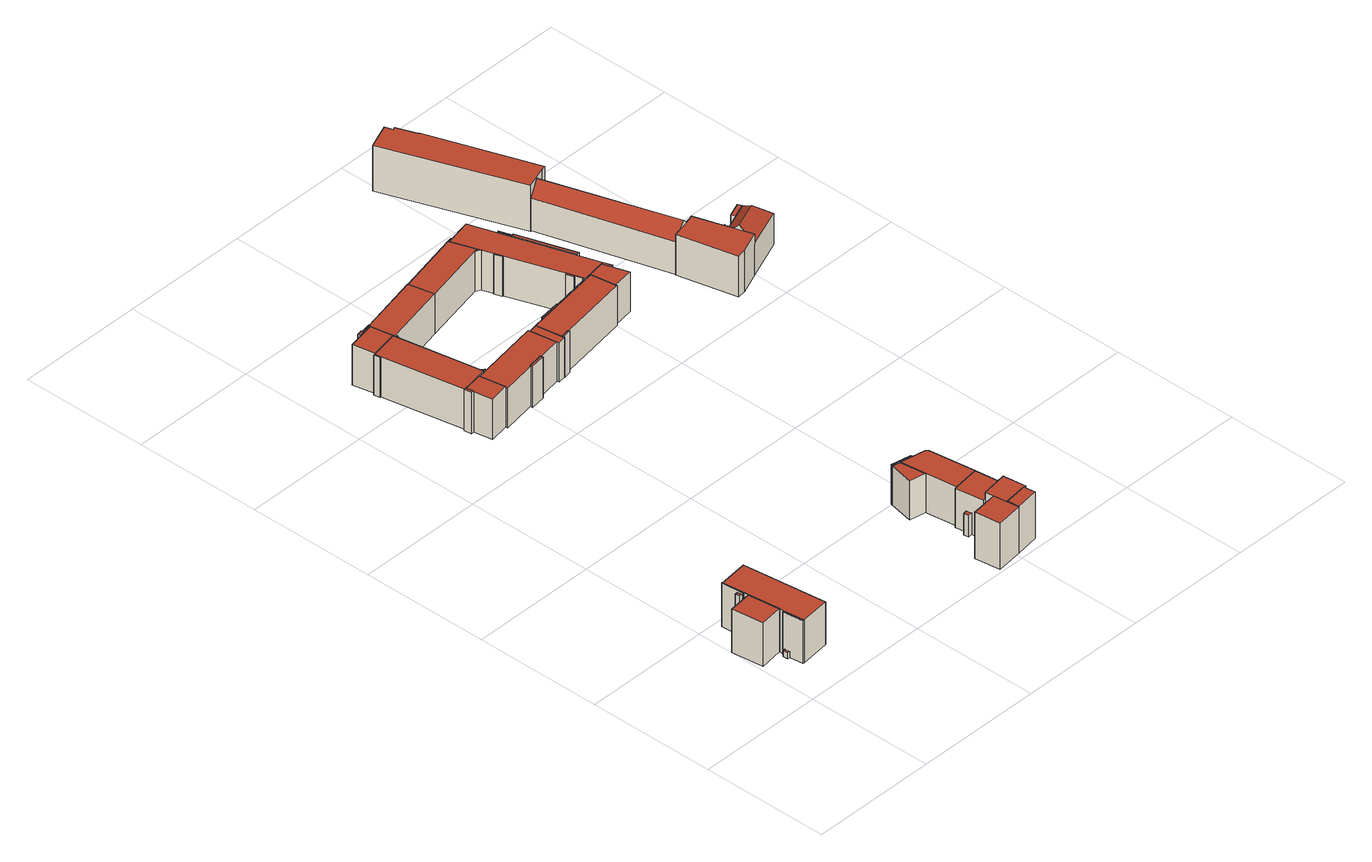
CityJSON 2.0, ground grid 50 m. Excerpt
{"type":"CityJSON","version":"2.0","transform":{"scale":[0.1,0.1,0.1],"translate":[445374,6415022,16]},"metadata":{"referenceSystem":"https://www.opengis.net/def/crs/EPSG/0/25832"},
"CityObjects":{
"building1":{"type":"Building","attributes":{"name":"Chapeaurougeweg","function":"31001_1010"},"children":["building1-1","building1-2","building1-3","building1-4","building1-5","building1-6"]},
"building1-1":{"type":"BuildingPart","attributes":{"roofType":"1000","measuredHeight":17.66,"storeysAboveGround":5},"parents":["building1"],"geometry":[{"type":"Solid","lod":"2","boundaries":[[[[0,1,2,3]],[[4,5,1,0]],[[6,7,5,4]],[[3,2,7,6]],[[4,0,3,6]],[[1,5,7,2]]]],"semantics":{"surfaces":[{"type":"WallSurface"},{"type":"RoofSurface","Flaechenneigung":"90","Flaechenrichtung":"0","Flaechengroesse":"3.62320996449639"},{"type":"GroundSurface"}],"values":[[0,0,0,0,1,2]]}}]},
"building1-2":{"type":"BuildingPart","attributes":{"roofType":"1000","measuredHeight":17.66,"storeysAboveGround":5},"parents":["building1"],"geometry":[{"type":"Solid","lod":"2","boundaries":[[[[8,9,10,11]],[[12,13,9,8]],[[0,1,13,12]],[[11,10,1,0]],[[12,8,11,0]],[[9,13,1,10]]]],"semantics":{"surfaces":[{"type":"WallSurface"},{"type":"RoofSurface","Flaechenneigung":"90","Flaechenrichtung":"0","Flaechengroesse":"387.780463006218"},{"type":"GroundSurface"}],"values":[[0,0,0,0,1,2]]}}]},
"building1-3":{"type":"BuildingPart","attributes":{"roofType":"1000","measuredHeight":17.87,"storeysAboveGround":5},"parents":["building1"],"geometry":[{"type":"Solid","lod":"2","boundaries":[[[[14,15,16,17]],[[18,19,15,14]],[[20,21,19,18]],[[17,16,21,20]],[[18,14,17,20]],[[15,19,21,16]]]],"semantics":{"surfaces":[{"type":"WallSurface"},{"type":"RoofSurface","Flaechenneigung":"90","Flaechenrichtung":"0","Flaechengroesse":"112.503272705776"},{"type":"GroundSurface"}],"values":[[0,0,0,0,1,2]]}}]},
"building1-4":{"type":"BuildingPart","attributes":{"roofType":"1000","measuredHeight":17.31,"storeysAboveGround":5},"parents":["building1"],"geometry":[{"type":"Solid","lod":"2","boundaries":[[[[22,23,24,25]],[[26,27,23,22]],[[28,29,27,26]],[[25,24,29,28]],[[26,22,25,28]],[[23,27,29,24]]]],"semantics":{"surfaces":[{"type":"WallSurface"},{"type":"RoofSurface","Flaechenneigung":"90","Flaechenrichtung":"0","Flaechengroesse":"1.99933698425025"},{"type":"GroundSurface"}],"values":[[0,0,0,0,1,2]]}}]},
"building1-5":{"type":"BuildingPart","attributes":{"roofType":"1000","measuredHeight":2.49,"storeysAboveGround":5},"parents":["building1"],"geometry":[{"type":"Solid","lod":"2","boundaries":[[[[30,31,32,33]],[[34,35,31,30]],[[36,37,35,34]],[[33,32,37,36]],[[34,30,33,36]],[[31,35,37,32]]]],"semantics":{"surfaces":[{"type":"WallSurface"},{"type":"RoofSurface","Flaechenneigung":"90","Flaechenrichtung":"0","Flaechengroesse":"1.88237200057318"},{"type":"GroundSurface"}],"values":[[0,0,0,0,1,2]]}}]},
"building1-6":{"type":"BuildingPart","attributes":{"roofType":"1000","measuredHeight":17.87,"storeysAboveGround":5},"parents":["building1"],"geometry":[{"type":"Solid","lod":"2","boundaries":[[[[38,39,10,40]],[[17,16,39,38]],[[41,42,16,17]],[[43,44,42,41]],[[45,46,44,43]],[[40,10,46,45]],[[43,41,17,38,40,45]],[[39,16,42,44,46,10]]]],"semantics":{"surfaces":[{"type":"WallSurface"},{"type":"RoofSurface","Flaechenneigung":"90","Flaechenrichtung":"0","Flaechengroesse":"6.65304072617816"},{"type":"GroundSurface"}],"values":[[0,0,0,0,0,0,1,2]]}}]},
"building2":{"type":"Building","attributes":{"name":"Poelsweg","function":"31001_1010"},"children":["building2-1","building2-2","building2-3","building2-4","building2-5","building2-6","building2-7","building2-8","building2-9","building2-10","building2-11","building2-12"]},
"building2-1":{"type":"BuildingPart","attributes":{"roofType":"1000","measuredHeight":16.5,"storeysAboveGround":5},"parents":["building2"],"geometry":[{"type":"Solid","lod":"2","boundaries":[[[[47,48,49,50]],[[51,52,48,47]],[[53,54,52,51]],[[50,49,54,53]],[[51,47,50,53]],[[48,52,54,49]]]],"semantics":{"surfaces":[{"type":"WallSurface"},{"type":"RoofSurface","Flaechenneigung":"90","Flaechenrichtung":"0","Flaechengroesse":"397.695565464941"},{"type":"GroundSurface"}],"values":[[0,0,0,0,1,2]]}}]},
"building2-2":{"type":"BuildingPart","attributes":{"roofType":"1000","measuredHeight":16.5,"storeysAboveGround":5},"parents":["building2"],"geometry":[{"type":"Solid","lod":"2","boundaries":[[[[55,56,57,58]],[[51,52,56,55]],[[58,57,52,51]],[[55,58,51]],[[56,52,57]]]],"semantics":{"surfaces":[{"type":"WallSurface"},{"type":"RoofSurface","Flaechenneigung":"90","Flaechenrichtung":"0","Flaechengroesse":"0.599544027850423"},{"type":"GroundSurface"}],"values":[[0,0,0,1,2]]}}]},
"building2-3":{"type":"BuildingPart","attributes":{"roofType":"1000","measuredHeight":16.57,"storeysAboveGround":5},"parents":["building2"],"geometry":[{"type":"Solid","lod":"2","boundaries":[[[[59,60,61,62]],[[63,64,60,59]],[[65,48,64,63]],[[62,61,48,65]],[[63,59,62,65]],[[60,64,48,61]]]],"semantics":{"surfaces":[{"type":"WallSurface"},{"type":"RoofSurface","Flaechenneigung":"90","Flaechenrichtung":"0","Flaechengroesse":"97.2133291788654"},{"type":"GroundSurface"}],"values":[[0,0,0,0,1,2]]}}]},
"building2-4":{"type":"BuildingPart","attributes":{"roofType":"1000","measuredHeight":16.52,"storeysAboveGround":5},"parents":["building2"],"geometry":[{"type":"Solid","lod":"2","boundaries":[[[[66,67,68,69]],[[70,71,67,66]],[[72,73,71,70]],[[69,68,73,72]],[[70,66,69,72]],[[67,71,73,68]]]],"semantics":{"surfaces":[{"type":"WallSurface"},{"type":"RoofSurface","Flaechenneigung":"90","Flaechenrichtung":"0","Flaechengroesse":"259.971395811782"},{"type":"GroundSurface"}],"values":[[0,0,0,0,1,2]]}}]},
"building2-5":{"type":"BuildingPart","attributes":{"roofType":"1000","measuredHeight":16.52,"storeysAboveGround":5},"parents":["building2"],"geometry":[{"type":"Solid","lod":"2","boundaries":[[[[74,75,76,77]],[[72,73,75,74]],[[77,76,73,72]],[[74,77,72]],[[75,73,76]]]],"semantics":{"surfaces":[{"type":"WallSurface"},{"type":"RoofSurface","Flaechenneigung":"90","Flaechenrichtung":"0","Flaechengroesse":"0.631234725603207"},{"type":"GroundSurface"}],"values":[[0,0,0,1,2]]}}]},
"building2-6":{"type":"BuildingPart","attributes":{"roofType":"1000","measuredHeight":16.5,"storeysAboveGround":5},"parents":["building2"],"geometry":[{"type":"Solid","lod":"2","boundaries":[[[[78,79,80,81]],[[82,83,79,78]],[[50,49,83,82]],[[81,80,49,50]],[[82,78,81,50]],[[79,83,49,80]]]],"semantics":{"surfaces":[{"type":"WallSurface"},{"type":"RoofSurface","Flaechenneigung":"90","Flaechenrichtung":"0","Flaechengroesse":"1.00753275482895"},{"type":"GroundSurface"}],"values":[[0,0,0,0,1,2]]}}]},
"building2-7":{"type":"BuildingPart","attributes":{"roofType":"1000","measuredHeight":16.31,"storeysAboveGround":5},"parents":["building2"],"geometry":[{"type":"Solid","lod":"2","boundaries":[[[[84,85,86,87]],[[88,89,85,84]],[[90,91,89,88]],[[87,86,91,90]],[[88,84,87,90]],[[85,89,91,86]]]],"semantics":{"surfaces":[{"type":"WallSurface"},{"type":"RoofSurface","Flaechenneigung":"90","Flaechenrichtung":"0","Flaechengroesse":"321.643618299776"},{"type":"GroundSurface"}],"values":[[0,0,0,0,1,2]]}}]},
"building2-8":{"type":"BuildingPart","attributes":{"roofType":"1000","measuredHeight":16.62,"storeysAboveGround":5},"parents":["building2"],"geometry":[{"type":"Solid","lod":"2","boundaries":[[[[92,93,94,95]],[[96,97,93,92]],[[98,91,97,96]],[[95,94,91,98]],[[96,92,95,98]],[[93,97,91,94]]]],"semantics":{"surfaces":[{"type":"WallSurface"},{"type":"RoofSurface","Flaechenneigung":"90","Flaechenrichtung":"0","Flaechengroesse":"80.7828076486189"},{"type":"GroundSurface"}],"values":[[0,0,0,0,1,2]]}}]},
"building2-9":{"type":"BuildingPart","attributes":{"roofType":"1000","measuredHeight":16.91,"storeysAboveGround":5},"parents":["building2"],"geometry":[{"type":"Solid","lod":"2","boundaries":[[[[99,100,101,102]],[[103,104,100,99]],[[105,97,104,103]],[[102,101,97,105]],[[103,99,102,105]],[[100,104,97,101]]]],"semantics":{"surfaces":[{"type":"WallSurface"},{"type":"RoofSurface","Flaechenneigung":"90","Flaechenrichtung":"0","Flaechengroesse":"2.96195805170829"},{"type":"GroundSurface"}],"values":[[0,0,0,0,1,2]]}}]},
"building2-10":{"type":"BuildingPart","attributes":{"roofType":"1000","measuredHeight":16.3,"storeysAboveGround":5},"parents":["building2"],"geometry":[{"type":"Solid","lod":"2","boundaries":[[[[106,107,108,109]],[[110,111,107,106]],[[112,113,111,110]],[[109,108,113,112]],[[110,106,109,112]],[[107,111,113,108]]]],"semantics":{"surfaces":[{"type":"WallSurface"},{"type":"RoofSurface","Flaechenneigung":"90","Flaechenrichtung":"0","Flaechengroesse":"37.497187895238"},{"type":"GroundSurface"}],"values":[[0,0,0,0,1,2]]}}]},
"building2-11":{"type":"BuildingPart","attributes":{"roofType":"1000","measuredHeight":16.82,"storeysAboveGround":5},"parents":["building2"],"geometry":[{"type":"Solid","lod":"2","boundaries":[[[[114,115,116,117]],[[118,119,115,114]],[[120,121,119,118]],[[117,116,121,120]],[[118,114,117,120]],[[115,119,121,116]]]],"semantics":{"surfaces":[{"type":"WallSurface"},{"type":"RoofSurface","Flaechenneigung":"90","Flaechenrichtung":"0","Flaechengroesse":"5.90901698502336"},{"type":"GroundSurface"}],"values":[[0,0,0,0,1,2]]}}]},
"building2-12":{"type":"BuildingPart","attributes":{"roofType":"1000","measuredHeight":16.83,"storeysAboveGround":5},"parents":["building2"],"geometry":[{"type":"Solid","lod":"2","boundaries":[[[[122,123,124,125]],[[126,127,123,122]],[[128,68,127,126]],[[129,64,68,128]],[[130,131,64,129]],[[125,124,131,130]],[[129,128,126,122,125,130]],[[123,127,68,64,131,124]]]],"semantics":{"surfaces":[{"type":"WallSurface"},{"type":"RoofSurface","Flaechenneigung":"90","Flaechenrichtung":"0","Flaechengroesse":"4.52015773280588"},{"type":"GroundSurface"}],"values":[[0,0,0,0,0,0,1,2]]}}]},
"building3":{"type":"Building","attributes":{"name":"Curtiusweg","function":"31001_1010"},"children":["building3-1","building3-2","building3-3","building3-4","building3-5","building3-6","building3-7","building3-8"]},
"building3-1":{"type":"BuildingPart","attributes":{"roofType":"1000","measuredHeight":16.09,"storeysAboveGround":6},"parents":["building3"],"geometry":[{"type":"Solid","lod":"2","boundaries":[[[[132,133,134,135]],[[136,137,133,132]],[[138,139,137,136]],[[135,134,139,138]],[[136,132,135,138]],[[133,137,139,134]]]],"semantics":{"surfaces":[{"type":"WallSurface"},{"type":"RoofSurface","Flaechenneigung":"90","Flaechenrichtung":"0","Flaechengroesse":"126.613383832183"},{"type":"GroundSurface"}],"values":[[0,0,0,0,1,2]]}}]},
"building3-2":{"type":"BuildingPart","attributes":{"roofType":"1000","measuredHeight":16.15,"storeysAboveGround":6},"parents":["building3"],"geometry":[{"type":"Solid","lod":"2","boundaries":[[[[140,141,142,143]],[[144,145,141,140]],[[146,147,145,144]],[[148,149,147,146]],[[150,151,149,148]],[[152,153,151,150]],[[154,155,153,152]],[[156,157,155,154]],[[158,133,157,156]],[[143,142,133,158]],[[156,154,152,150,148,146,144,140,143,158]],[[141,145,147,149,151,153,155,157,133,142]]]],"semantics":{"surfaces":[{"type":"WallSurface"},{"type":"RoofSurface","Flaechenneigung":"90","Flaechenrichtung":"0","Flaechengroesse":"215.221798084933"},{"type":"GroundSurface"}],"values":[[0,0,0,0,0,0,0,0,0,0,1,2]]}}]},
"building3-3":{"type":"BuildingPart","attributes":{"roofType":"1000","measuredHeight":18.97,"storeysAboveGround":6},"parents":["building3"],"geometry":[{"type":"Solid","lod":"2","boundaries":[[[[159,160,137,161]],[[162,163,160,159]],[[164,165,163,162]],[[161,137,165,164]],[[162,159,161,164]],[[160,163,165,137]]]],"semantics":{"surfaces":[{"type":"WallSurface"},{"type":"RoofSurface","Flaechenneigung":"90","Flaechenrichtung":"0","Flaechengroesse":"91.250355590804"},{"type":"GroundSurface"}],"values":[[0,0,0,0,1,2]]}}]},
"building3-4":{"type":"BuildingPart","attributes":{"roofType":"1000","measuredHeight":19.22,"storeysAboveGround":6},"parents":["building3"],"geometry":[{"type":"Solid","lod":"2","boundaries":[[[[166,167,168,169]],[[170,171,167,166]],[[172,163,171,170]],[[169,168,163,172]],[[170,166,169,172]],[[167,171,163,168]]]],"semantics":{"surfaces":[{"type":"WallSurface"},{"type":"RoofSurface","Flaechenneigung":"90","Flaechenrichtung":"0","Flaechengroesse":"42.1883689280168"},{"type":"GroundSurface"}],"values":[[0,0,0,0,1,2]]}}]},
"building3-5":{"type":"BuildingPart","attributes":{"roofType":"1000","measuredHeight":19.05,"storeysAboveGround":6},"parents":["building3"],"geometry":[{"type":"Solid","lod":"2","boundaries":[[[[173,174,171,175]],[[176,177,174,173]],[[178,179,177,176]],[[175,171,179,178]],[[176,173,175,178]],[[174,177,179,171]]]],"semantics":{"surfaces":[{"type":"WallSurface"},{"type":"RoofSurface","Flaechenneigung":"90","Flaechenrichtung":"0","Flaechengroesse":"106.503516056005"},{"type":"GroundSurface"}],"values":[[0,0,0,0,1,2]]}}]},
"building3-6":{"type":"BuildingPart","attributes":{"roofType":"1000","measuredHeight":16.07,"storeysAboveGround":6},"parents":["building3"],"geometry":[{"type":"Solid","lod":"2","boundaries":[[[[180,181,182,183]],[[184,185,181,180]],[[186,141,185,184]],[[183,182,141,186]],[[184,180,183,186]],[[181,185,141,182]]]],"semantics":{"surfaces":[{"type":"WallSurface"},{"type":"RoofSurface","Flaechenneigung":"90","Flaechenrichtung":"0","Flaechengroesse":"45.8678273676214"},{"type":"GroundSurface"}],"values":[[0,0,0,0,1,2]]}}]},
"building3-7":{"type":"BuildingPart","attributes":{"roofType":"1000","measuredHeight":16.34,"storeysAboveGround":6},"parents":["building3"],"geometry":[{"type":"Solid","lod":"2","boundaries":[[[[187,188,185,189]],[[190,191,188,187]],[[192,193,191,190]],[[189,185,193,192]],[[190,187,189,192]],[[188,191,193,185]]]],"semantics":{"surfaces":[{"type":"WallSurface"},{"type":"RoofSurface","Flaechenneigung":"90","Flaechenrichtung":"0","Flaechengroesse":"4.21511968676518"},{"type":"GroundSurface"}],"values":[[0,0,0,0,1,2]]}}]},
"building3-8":{"type":"BuildingPart","attributes":{"roofType":"1000","measuredHeight":8.87,"storeysAboveGround":6},"parents":["building3"],"geometry":[{"type":"Solid","lod":"2","boundaries":[[[[194,195,196,197]],[[198,199,195,194]],[[200,201,199,198]],[[197,196,201,200]],[[198,194,197,200]],[[195,199,201,196]]]],"semantics":{"surfaces":[{"type":"WallSurface"},{"type":"RoofSurface","Flaechenneigung":"90","Flaechenrichtung":"0","Flaechengroesse":"3.36822740690749"},{"type":"GroundSurface"}],"values":[[0,0,0,0,1,2]]}}]},
"building4":{"type":"Building","attributes":{"name":"Perthesweg","function":"31001_1010"},"children":["building4-1","building4-2","building4-3","building4-4","building4-5","building4-6","building4-7","building4-8","building4-9","building4-10","building4-11","building4-12"]},
"building4-1":{"type":"BuildingPart","attributes":{"roofType":"1000","measuredHeight":16.53,"storeysAboveGround":5},"parents":["building4"],"geometry":[{"type":"Solid","lod":"2","boundaries":[[[[202,203,204,205]],[[206,207,203,202]],[[208,209,207,206]],[[205,204,209,208]],[[206,202,205,208]],[[203,207,209,204]]]],"semantics":{"surfaces":[{"type":"WallSurface"},{"type":"RoofSurface","Flaechenneigung":"90","Flaechenrichtung":"0","Flaechengroesse":"74.6945234623502"},{"type":"GroundSurface"}],"values":[[0,0,0,0,1,2]]}}]},
"building4-2":{"type":"BuildingPart","attributes":{"roofType":"1000","measuredHeight":16.46,"storeysAboveGround":5},"parents":["building4"],"geometry":[{"type":"Solid","lod":"2","boundaries":[[[[210,211,212,213]],[[214,215,211,210]],[[216,217,215,214]],[[213,212,217,216]],[[214,210,213,216]],[[211,215,217,212]]]],"semantics":{"surfaces":[{"type":"WallSurface"},{"type":"RoofSurface","Flaechenneigung":"90","Flaechenrichtung":"0","Flaechengroesse":"330.65900693558"},{"type":"GroundSurface"}],"values":[[0,0,0,0,1,2]]}}]},
"building4-3":{"type":"BuildingPart","attributes":{"roofType":"1000","measuredHeight":16.53,"storeysAboveGround":5},"parents":["building4"],"geometry":[{"type":"Solid","lod":"2","boundaries":[[[[218,219,209,208]],[[220,221,219,218]],[[222,223,221,220]],[[208,209,223,222]],[[220,218,208,222]],[[219,221,223,209]]]],"semantics":{"surfaces":[{"type":"WallSurface"},{"type":"RoofSurface","Flaechenneigung":"90","Flaechenrichtung":"0","Flaechengroesse":"3.21907242548013"},{"type":"GroundSurface"}],"values":[[0,0,0,0,1,2]]}}]},
"building4-4":{"type":"BuildingPart","attributes":{"roofType":"1000","measuredHeight":16.44,"storeysAboveGround":5},"parents":["building4"],"geometry":[{"type":"Solid","lod":"2","boundaries":[[[[224,225,226,227]],[[228,229,225,224]],[[230,231,229,228]],[[227,226,231,230]],[[228,224,227,230]],[[225,229,231,226]]]],"semantics":{"surfaces":[{"type":"WallSurface"},{"type":"RoofSurface","Flaechenneigung":"90","Flaechenrichtung":"0","Flaechengroesse":"0.674869334626637"},{"type":"GroundSurface"}],"values":[[0,0,0,0,1,2]]}}]},
"building4-5":{"type":"BuildingPart","attributes":{"roofType":"1000","measuredHeight":16.44,"storeysAboveGround":5},"parents":["building4"],"geometry":[{"type":"Solid","lod":"2","boundaries":[[[[218,219,232,233]],[[234,235,219,218]],[[230,231,235,234]],[[233,232,231,230]],[[234,218,233,230]],[[219,235,231,232]]]],"semantics":{"surfaces":[{"type":"WallSurface"},{"type":"RoofSurface","Flaechenneigung":"90","Flaechenrichtung":"0","Flaechengroesse":"497.640284187444"},{"type":"GroundSurface"}],"values":[[0,0,0,0,1,2]]}}]},
"building4-6":{"type":"BuildingPart","attributes":{"roofType":"1000","measuredHeight":16.48,"storeysAboveGround":5},"parents":["building4"],"geometry":[{"type":"Solid","lod":"2","boundaries":[[[[236,237,238,239]],[[240,241,237,236]],[[239,238,241,240]],[[236,239,240]],[[237,241,238]]]],"semantics":{"surfaces":[{"type":"WallSurface"},{"type":"RoofSurface","Flaechenneigung":"90","Flaechenrichtung":"0","Flaechengroesse":"1.24737068270884"},{"type":"GroundSurface"}],"values":[[0,0,0,1,2]]}}]},
"building4-7":{"type":"BuildingPart","attributes":{"roofType":"1000","measuredHeight":16.48,"storeysAboveGround":5},"parents":["building4"],"geometry":[{"type":"Solid","lod":"2","boundaries":[[[[242,243,244,245]],[[227,226,243,242]],[[240,241,226,227]],[[245,244,241,240]],[[227,242,245,240]],[[243,226,241,244]]]],"semantics":{"surfaces":[{"type":"WallSurface"},{"type":"RoofSurface","Flaechenneigung":"90","Flaechenrichtung":"0","Flaechengroesse":"271.246586652375"},{"type":"GroundSurface"}],"values":[[0,0,0,0,1,2]]}}]},
"building4-8":{"type":"BuildingPart","attributes":{"roofType":"1000","measuredHeight":16.94,"storeysAboveGround":5},"parents":["building4"],"geometry":[{"type":"Solid","lod":"2","boundaries":[[[[246,247,248,249]],[[250,251,247,246]],[[252,211,251,250]],[[249,248,211,252]],[[250,246,249,252]],[[247,251,211,248]]]],"semantics":{"surfaces":[{"type":"WallSurface"},{"type":"RoofSurface","Flaechenneigung":"90","Flaechenrichtung":"0","Flaechengroesse":"2.45254048032864"},{"type":"GroundSurface"}],"values":[[0,0,0,0,1,2]]}}]},
"building4-9":{"type":"BuildingPart","attributes":{"roofType":"1000","measuredHeight":16.44,"storeysAboveGround":5},"parents":["building4"],"geometry":[{"type":"Solid","lod":"2","boundaries":[[[[253,254,255,256]],[[257,258,254,253]],[[259,260,258,257]],[[256,255,260,259]],[[257,253,256,259]],[[254,258,260,255]]]],"semantics":{"surfaces":[{"type":"WallSurface"},{"type":"RoofSurface","Flaechenneigung":"90","Flaechenrichtung":"0","Flaechengroesse":"1.23793603451526"},{"type":"GroundSurface"}],"values":[[0,0,0,0,1,2]]}}]},
"building4-10":{"type":"BuildingPart","attributes":{"roofType":"1000","measuredHeight":16.81,"storeysAboveGround":5},"parents":["building4"],"geometry":[{"type":"Solid","lod":"2","boundaries":[[[[261,262,263,264]],[[265,266,262,261]],[[267,268,266,265]],[[264,263,268,267]],[[265,261,264,267]],[[262,266,268,263]]]],"semantics":{"surfaces":[{"type":"WallSurface"},{"type":"RoofSurface","Flaechenneigung":"90","Flaechenrichtung":"0","Flaechengroesse":"2.38659294349997"},{"type":"GroundSurface"}],"values":[[0,0,0,0,1,2]]}}]},
"building4-11":{"type":"BuildingPart","attributes":{"roofType":"1000","measuredHeight":16.81,"storeysAboveGround":5},"parents":["building4"],"geometry":[{"type":"Solid","lod":"2","boundaries":[[[[269,270,271,272]],[[273,274,270,269]],[[267,268,274,273]],[[272,271,268,267]],[[273,269,272,267]],[[270,274,268,271]]]],"semantics":{"surfaces":[{"type":"WallSurface"},{"type":"RoofSurface","Flaechenneigung":"90","Flaechenrichtung":"0","Flaechengroesse":"25.2714565336725"},{"type":"GroundSurface"}],"values":[[0,0,0,0,1,2]]}}]},
"building4-12":{"type":"BuildingPart","attributes":{"roofType":"1000","measuredHeight":16.44,"storeysAboveGround":5},"parents":["building4"],"geometry":[{"type":"Solid","lod":"2","boundaries":[[[[275,276,277,278]],[[279,280,276,275]],[[234,235,280,279]],[[206,207,235,234]],[[216,217,207,206]],[[281,282,217,216]],[[283,284,282,281]],[[285,286,284,283]],[[287,288,286,285]],[[289,290,288,287]],[[291,292,290,289]],[[293,294,292,291]],[[278,277,294,293]],[[291,289,287,285,283,281,216,206,234,279,275,278,293]],[[276,280,235,207,217,282,284,286,288,290,292,294,277]]]],"semantics":{"surfaces":[{"type":"WallSurface"},{"type":"RoofSurface","Flaechenneigung":"90","Flaechenrichtung":"0","Flaechengroesse":"15.2672898527864"},{"type":"GroundSurface"}],"values":[[0,0,0,0,0,0,0,0,0,0,0,0,0,1,2]]}}]},
"building5":{"type":"Building","attributes":{"name":"Perthesweg","function":"31001_1010","yearOfConstruction":1978,"roofType":"1000","measuredHeight":18.87,"storeysAboveGround":4},"geometry":[{"type":"Solid","lod":"2","boundaries":[[[[295,296,297,298]],[[299,300,296,295]],[[301,302,300,299]],[[303,304,302,301]],[[305,306,304,303]],[[307,308,306,305]],[[309,310,308,307]],[[311,312,310,309]],[[298,297,312,311]],[[309,307,305,303,301,299,295,298,311]],[[296,300,302,304,306,308,310,312,297]]]],"semantics":{"surfaces":[{"type":"WallSurface"},{"type":"RoofSurface","Flaechenneigung":"90","Flaechenrichtung":"0","Flaechengroesse":"630.831785469719"},{"type":"GroundSurface"}],"values":[[0,0,0,0,0,0,0,0,0,1,2]]}}]},
"building6":{"type":"Building","attributes":{"name":"Perthesweg","function":"31001_1010","yearOfConstruction":1978,"roofType":"3100","measuredHeight":18.65,"storeysAboveGround":4},"geometry":[{"type":"Solid","lod":"2","boundaries":[[[[313,314,315,316]],[[317,318,314,313]],[[319,320,318,317]],[[316,315,320,319]],[[313,321,317]],[[319,322,316]],[[316,322,321,313]],[[317,321,322,319]],[[314,318,320,315]]]],"semantics":{"surfaces":[{"type":"WallSurface"},{"type":"RoofSurface","Flaechenneigung":"43.777774275732","Flaechenrichtung":"71.9690752578709","Flaechengroesse":"376.809977538389"},{"type":"RoofSurface","Flaechenneigung":"43.7883427165027","Flaechenrichtung":"252.893153561958","Flaechengroesse":"373.73741650345"},{"type":"GroundSurface"}],"values":[[0,0,0,0,0,0,1,2,3]]}}]},
"building7":{"type":"Building","attributes":{"name":"Perthesweg","function":"31001_1010"},"children":["building7-1","building7-2","building7-3"]},
"building7-1":{"type":"BuildingPart","attributes":{"roofType":"1000","measuredHeight":13.1,"storeysAboveGround":4},"parents":["building7"],"geometry":[{"type":"Solid","lod":"2","boundaries":[[[[323,324,325,326]],[[327,328,324,323]],[[329,330,328,327]],[[326,325,330,329]],[[327,323,326,329]],[[324,328,330,325]]]],"semantics":{"surfaces":[{"type":"WallSurface"},{"type":"RoofSurface","Flaechenneigung":"90","Flaechenrichtung":"0","Flaechengroesse":"10.3054948026121"},{"type":"GroundSurface"}],"values":[[0,0,0,0,1,2]]}}]},
"building7-2":{"type":"BuildingPart","attributes":{"roofType":"5000","measuredHeight":18.78,"storeysAboveGround":4},"parents":["building7"],"geometry":[{"type":"Solid","lod":"2","boundaries":[[[[331,328,332,333]],[[334,335,328,331]],[[336,337,335,334]],[[333,332,337,336]],[[331,338,334]],[[336,339,333]],[[333,339,338,331]],[[334,338,339,336]],[[328,335,337,332]]]],"semantics":{"surfaces":[{"type":"WallSurface"},{"type":"RoofSurface","Flaechenneigung":"42.9868682300342","Flaechenrichtung":"68.7057515993088","Flaechengroesse":"44.4693205970902"},{"type":"RoofSurface","Flaechenneigung":"42.4803741235223","Flaechenrichtung":"338.80962443814","Flaechengroesse":"110.046651460906"},{"type":"RoofSurface","Flaechenneigung":"42.4804958109967","Flaechenrichtung":"158.813564360699","Flaechengroesse":"112.210987303517"},{"type":"GroundSurface"}],"values":[[0,0,0,0,1,0,2,3,4]]}}]},
"building7-3":{"type":"BuildingPart","attributes":{"roofType":"1000","measuredHeight":16.87,"storeysAboveGround":4},"parents":["building7"],"geometry":[{"type":"Solid","lod":"2","boundaries":[[[[340,341,342,343]],[[344,345,341,340]],[[346,347,345,344]],[[348,349,347,346]],[[350,332,349,348]],[[351,337,332,350]],[[352,353,337,351]],[[343,342,353,352]],[[351,350,348,346,344,340,343,352]],[[341,345,347,349,332,337,353,342]]]],"semantics":{"surfaces":[{"type":"WallSurface"},{"type":"RoofSurface","Flaechenneigung":"90","Flaechenrichtung":"0","Flaechengroesse":"272.237623993581"},{"type":"GroundSurface"}],"values":[[0,0,0,0,0,0,0,0,1,2]]}}]}
},
"vertices":[
[123,150,182],[123,150,6],[113,232,6],[113,232,182],[119,150,182],[119,150,6],[108,231,182],[108,231,6],
[201,490,182],[201,490,6],[83,476,6],[83,476,182],[240,164,182],[240,164,6],
[19,236,185],[19,236,6],[109,247,6],[109,247,185],[4,359,185],[4,359,6],[94,370,185],[94,370,6],
[77,391,179],[77,391,6],[88,392,6],[88,392,179],[75,409,179],[75,409,6],[85,410,179],[85,410,6],
[102,203,31],[102,203,6],[112,204,6],[112,204,31],[100,222,31],[100,222,6],[109,223,31],[109,223,6],
[111,247,185],[111,247,6],[83,476,185],[92,387,185],[92,387,6],[88,387,185],[88,387,6],[81,475,185],[81,475,6],
[318,2142,173],[318,2142,8],[205,2120,8],[205,2120,173],[382,1803,173],[382,1803,8],[270,1780,173],[270,1780,8],
[392,1805,173],[392,1805,8],[380,1814,8],[380,1814,173],
[193,2207,174],[193,2207,8],[210,2121,8],[210,2121,174],[302,2229,174],[302,2229,8],[318,2142,174],
[547,2289,174],[547,2289,8],[301,2235,8],[301,2235,174],[569,2190,174],[569,2190,8],[320,2134,174],[320,2134,8],
[322,2119,174],[322,2119,8],[328,2136,8],[328,2136,174],
[205,2096,173],[205,2096,8],[209,2097,8],[209,2097,173],[201,2119,173],[201,2119,8],
[655,1732,171],[655,1732,8],[637,1842,8],[637,1842,171],[370,1685,171],[370,1685,8],[351,1794,171],[351,1794,8],
[291,1679,175],[291,1679,8],[368,1693,8],[368,1693,175],[273,1781,175],[273,1781,8],[351,1794,175],
[268,1749,178],[268,1749,8],[278,1751,8],[278,1751,178],[263,1779,178],[263,1779,8],[273,1781,178],
[672,1840,171],[672,1840,8],[639,1835,8],[639,1835,171],[689,1729,171],[689,1729,8],[657,1724,171],[657,1724,8],
[561,1706,177],[561,1706,8],[559,1716,8],[559,1716,177],[503,1697,177],[503,1697,8],[502,1707,177],[502,1707,8],
[262,2232,177],[262,2232,8],[240,2227,8],[240,2227,177],[263,2227,177],[263,2227,8],[301,2235,177],[302,2229,177],[243,2217,177],[243,2217,8],
[1082,282,170],[1082,282,9],[970,267,9],[970,267,170],[1097,171,170],[1097,171,9],[986,156,170],[986,156,9],
[949,490,171],[949,490,9],[979,268,9],[979,268,171],[1046,472,171],[1046,472,9],[1049,471,171],[1049,471,9],[1052,469,171],[1052,469,9],[1054,466,171],[1054,466,9],[1056,464,171],[1056,464,9],[1057,461,171],[1057,461,9],[1058,458,171],[1058,458,9],[1082,282,171],
[1109,83,199],[1109,83,9],[1097,171,199],[1007,70,199],[1007,70,9],[995,157,199],[995,157,9],
[1104,36,202],[1104,36,9],[1098,82,9],[1098,82,202],[1013,24,202],[1013,24,9],[1007,70,202],
[908,10,200],[908,10,9],[1013,24,200],[895,110,200],[895,110,9],[999,124,200],[999,124,9],
[900,401,170],[900,401,9],[962,389,9],[962,389,170],[918,496,170],[918,496,9],[949,490,170],
[919,501,173],[919,501,9],[918,496,173],[997,486,173],[997,486,9],[996,481,173],[996,481,9],
[963,199,98],[963,199,9],[979,201,9],[979,201,98],[961,220,98],[961,220,9],[976,222,98],[976,222,9],
[1002,1792,172],[1002,1792,7],[1084,1805,7],[1084,1805,172],[986,1891,172],[986,1891,7],[1052,1901,172],[1052,1901,7],
[688,1737,172],[688,1737,7],[1003,1786,7],[1003,1786,172],[672,1840,172],[672,1840,7],[987,1888,172],[987,1888,7],
[1061,1903,172],[1061,1903,7],[1072,1870,172],[1072,1870,7],[1064,1867,172],[1064,1867,7],
[818,2349,172],[818,2349,7],[802,2346,7],[802,2346,172],[819,2345,172],[819,2345,7],[803,2342,172],[803,2342,7],
[908,2365,7],[908,2365,172],[962,1887,172],[962,1887,7],
[820,2246,172],[820,2246,7],[841,2235,7],[841,2235,172],[836,2249,172],[836,2249,7],
[547,2289,172],[547,2289,7],[569,2190,7],[569,2190,172],
[720,1734,177],[720,1734,7],[719,1742,7],[719,1742,177],[689,1729,177],[689,1729,7],[688,1737,177],
[862,2162,172],[862,2162,7],[866,2163,7],[866,2163,172],[852,2191,172],[852,2191,7],[856,2192,172],[856,2192,7],
[948,2260,175],[948,2260,7],[943,2259,7],[943,2259,175],[964,2212,175],[964,2212,7],[959,2210,175],[959,2210,7],
[1043,1991,175],[1043,1991,7],[970,2214,7],[970,2214,175],[1033,1988,175],[1033,1988,7],
[932,1949,172],[932,1949,7],[942,1920,7],[942,1920,172],[940,1951,172],[940,1951,7],[715,1846,172],[715,1846,7],[714,1853,172],[714,1853,7],[800,1866,172],[800,1866,7],[800,1862,172],[800,1862,7],[954,1886,172],[954,1886,7],[956,1897,172],[956,1897,7],[947,1922,172],[947,1922,7],
[1073,2878,200],[1073,2878,11],[977,2841,11],[977,2841,200],[1084,2848,200],[1084,2848,11],[1094,2852,200],[1094,2852,11],[1124,2772,200],[1124,2772,11],[1128,2774,200],[1128,2774,11],[1275,2357,200],[1275,2357,11],[1256,2351,200],[1256,2351,11],[1170,2322,200],[1170,2322,11],
[1424,1847,149],[1424,1847,14],[1256,2351,14],[1256,2351,149],[1320,1821,149],[1320,1821,14],[1170,2322,149],[1170,2322,14],[1372,1834,200],[1213,2336,200],
[1605,1812,143],[1605,1812,12],[1550,1791,12],[1550,1791,143],[1612,1797,143],[1612,1797,12],[1557,1775,143],[1557,1775,12],
[1612,1797,141],[1461,1738,12],[1461,1738,141],[1652,1695,141],[1652,1695,12],[1495,1634,141],[1495,1634,12],[1580,1726,200],[1478,1686,200],
[1320,1821,181],[1320,1821,12],[1374,1593,12],[1374,1593,181],[1424,1847,181],[1424,1847,12],[1459,1743,181],[1459,1743,12],[1465,1740,181],[1465,1740,12],[1461,1738,181],[1495,1634,181],[1409,1600,181],[1409,1600,12]
]}
